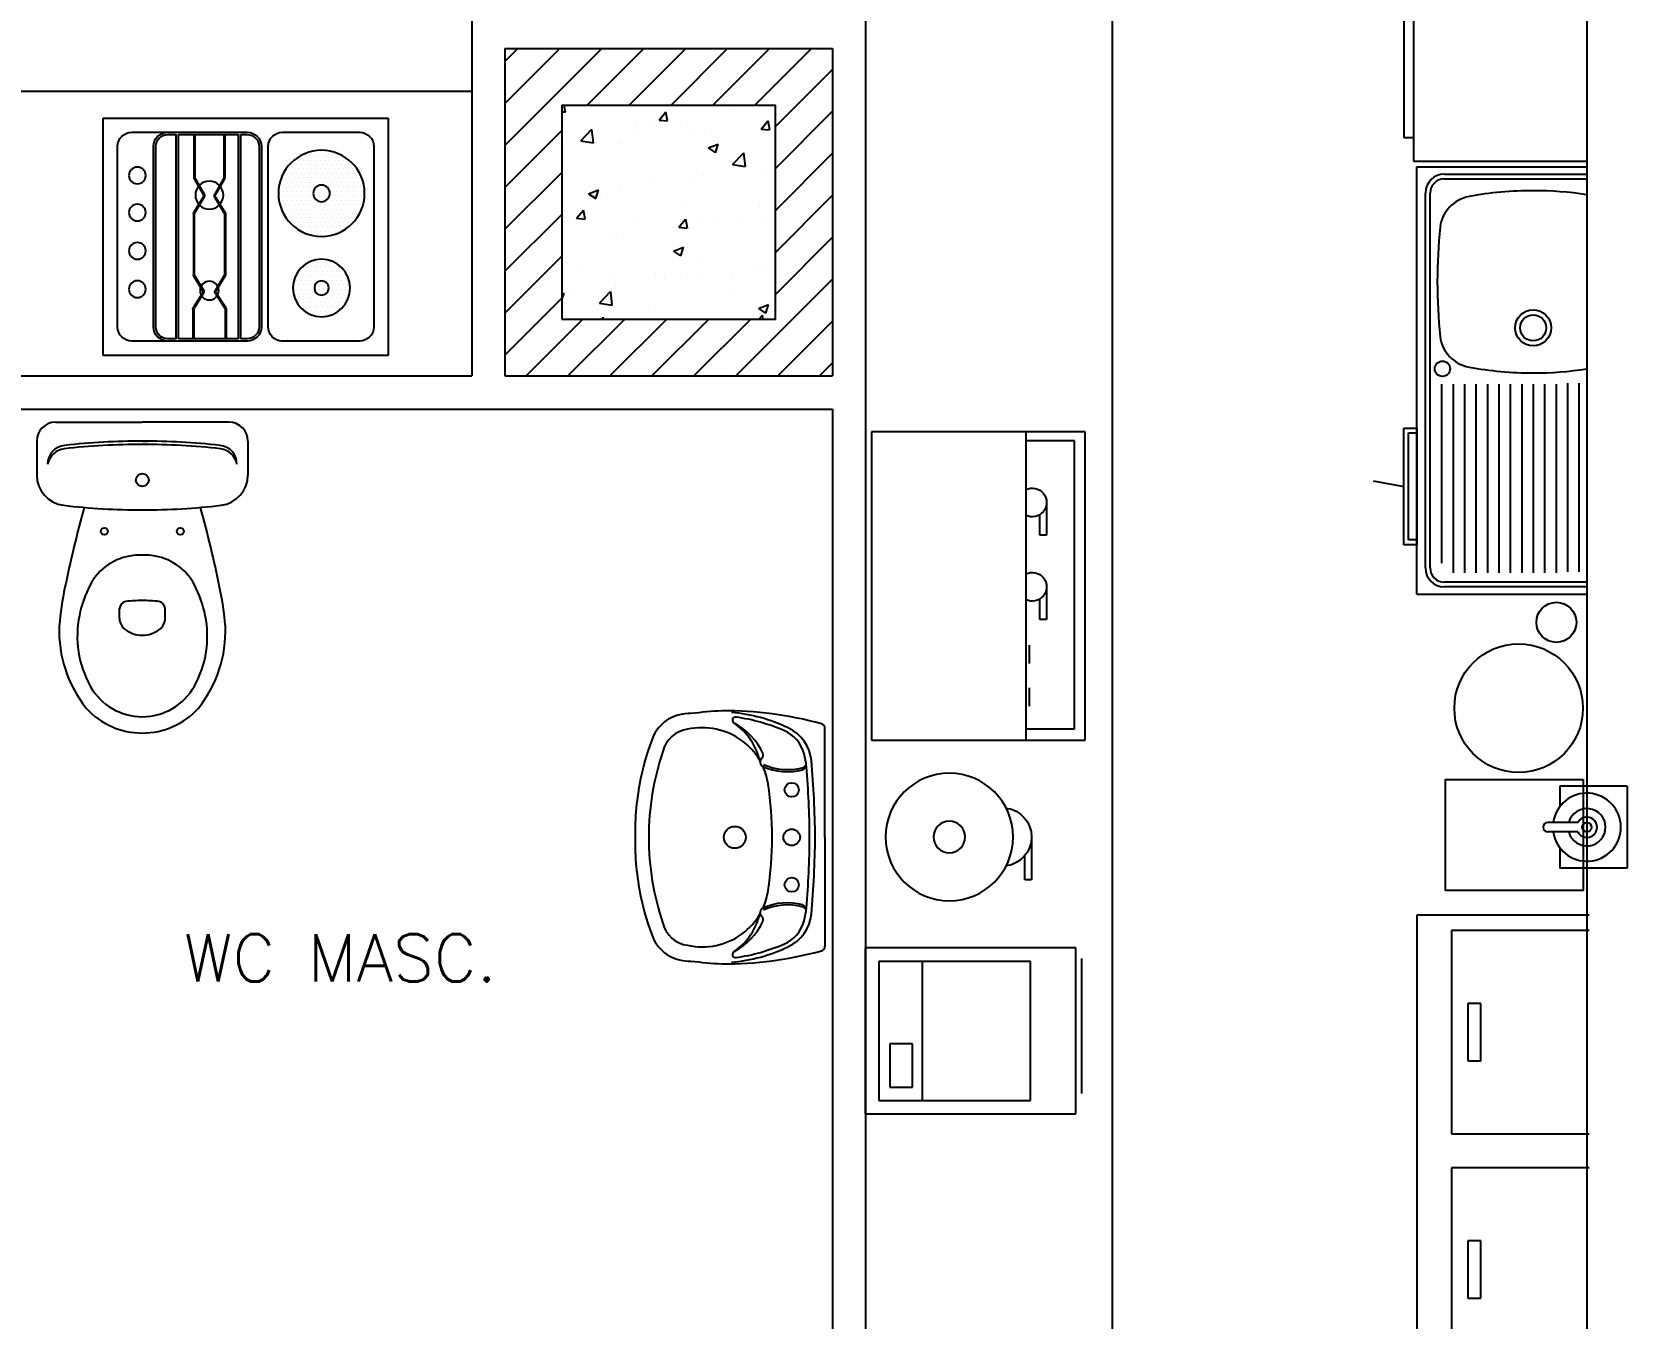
# Model space of a CAD drawing. Extents: x 33.7 to 63.4, y -76.7 to 11.5.
# Drawn here: x 48.032 to 51.393, y -11.427 to -8.717 of the extents above; entities that cross this region are included whole.
import ezdxf

# ---------------------------------------------------------------- set-up
doc = ezdxf.new("R2010")
doc.units = 0
doc.header["$LTSCALE"] = 0.375
doc.layers.get('0').update_dxf_attribs({"linetype": 'CONTINUOUS'})
for name, color, linetype in [('INSONORIZACION', 43, 'CONTINUOUS'), ('MUEBLES', 1, 'CONTINUOUS'), ('MUROS', 3, 'CONTINUOUS'), ('PILARES', 2, 'CONTINUOUS'), ('TEXTOS', 2, 'CONTINUOUS')]:
    doc.layers.add(name, color=color, linetype=linetype)
doc.styles.get("Standard").update_dxf_attribs({"font": 'simplex', "height": 0.1})

# ---------------------------------------------------------------- blocks, each defined once
blk = doc.blocks.new('*X15')
at = {"color": 0}
for p, q in [((162.2885, 138.6888), (162.4928, 138.8931)), ((162.2885, 138.7772), (162.4044, 138.8931)), ((162.2885, 138.8656), (162.316, 138.8931)), ((162.4612, 138.7731), (162.5812, 138.8931)), ((162.5496, 138.7731), (162.6696, 138.8931)), ((162.638, 138.7731), (162.758, 138.8931)), ((162.7264, 138.7731), (162.8464, 138.8931)), ((162.8148, 138.7731), (162.9348, 138.8931)), ((162.8585, 138.7285), (162.9785, 138.8485)), ((162.8585, 138.6401), (162.9785, 138.7601)), ((162.2885, 138.6004), (162.4085, 138.7204)), ((162.8585, 138.5517), (162.9785, 138.6717)), ((162.2885, 138.5121), (162.4085, 138.6321)), ((162.8585, 138.4633), (162.9785, 138.5833)), ((162.2885, 138.4237), (162.4085, 138.5437)), ((162.8585, 138.3749), (162.9785, 138.4949)), ((162.2885, 138.3353), (162.4085, 138.4553)), ((162.7751, 138.2031), (162.9785, 138.4066)), ((162.2885, 138.2469), (162.4085, 138.3669)), ((162.3331, 138.2031), (162.4531, 138.3231)), ((162.4215, 138.2031), (162.5415, 138.3231)), ((162.5099, 138.2031), (162.6299, 138.3231)), ((162.5983, 138.2031), (162.7183, 138.3231)), ((162.6867, 138.2031), (162.8067, 138.3231)), ((162.8635, 138.2031), (162.9785, 138.3182)), ((162.9519, 138.2031), (162.9785, 138.2298))]:
    blk.add_line(p, q, dxfattribs=at)
blk = doc.blocks.new('*X23')
at = {"color": 0}
for p, q in [((105.5672, 122.8594), (105.5672, 122.8594)), ((105.5766, 122.8594), (105.5766, 122.8594)), ((105.5859, 122.8594), (105.5859, 122.8594)), ((105.5953, 122.8594), (105.5953, 122.8594)), ((105.525, 122.8312), (105.525, 122.8312)), ((105.5297, 122.8406), (105.5297, 122.8406)), ((105.5344, 122.8312), (105.5344, 122.8312)), ((105.5391, 122.8406), (105.5391, 122.8406)), ((105.5438, 122.85), (105.5438, 122.85)), ((105.5438, 122.8312), (105.5438, 122.8312)), ((105.5484, 122.8406), (105.5484, 122.8406)), ((105.5531, 122.85), (105.5531, 122.85)), ((105.5531, 122.8312), (105.5531, 122.8312)), ((105.5578, 122.8406), (105.5578, 122.8406)), ((105.5625, 122.85), (105.5625, 122.85)), ((105.5625, 122.8312), (105.5625, 122.8312)), ((105.5672, 122.8406), (105.5672, 122.8406)), ((105.5719, 122.85), (105.5719, 122.85)), ((105.5719, 122.8312), (105.5719, 122.8312)), ((105.5766, 122.8406), (105.5766, 122.8406)), ((105.5812, 122.85), (105.5812, 122.85)), ((105.5812, 122.8312), (105.5812, 122.8312)), ((105.5859, 122.8406), (105.5859, 122.8406)), ((105.5906, 122.85), (105.5906, 122.85)), ((105.5906, 122.8312), (105.5906, 122.8312)), ((105.5953, 122.8406), (105.5953, 122.8406)), ((105.6, 122.85), (105.6, 122.85)), ((105.6, 122.8312), (105.6, 122.8312)), ((105.6047, 122.8406), (105.6047, 122.8406)), ((105.6094, 122.85), (105.6094, 122.85)), ((105.6094, 122.8312), (105.6094, 122.8312)), ((105.6141, 122.8406), (105.6141, 122.8406)), ((105.6188, 122.85), (105.6188, 122.85)), ((105.6188, 122.8312), (105.6188, 122.8312)), ((105.6234, 122.8406), (105.6234, 122.8406)), ((105.6281, 122.85), (105.6281, 122.85)), ((105.6281, 122.8312), (105.6281, 122.8312)), ((105.6328, 122.8406), (105.6328, 122.8406)), ((105.6375, 122.8312), (105.6375, 122.8312)), ((105.6469, 122.8312), (105.6469, 122.8312)), ((105.4969, 122.7938), (105.4969, 122.7938)), ((105.5016, 122.8031), (105.5016, 122.8031)), ((105.5062, 122.8125), (105.5062, 122.8125)), ((105.5062, 122.7938), (105.5062, 122.7938)), ((105.5109, 122.8219), (105.5109, 122.8219)), ((105.5109, 122.8031), (105.5109, 122.8031)), ((105.5156, 122.8125), (105.5156, 122.8125)), ((105.5156, 122.7938), (105.5156, 122.7938)), ((105.5203, 122.8219), (105.5203, 122.8219)), ((105.5203, 122.8031), (105.5203, 122.8031)), ((105.525, 122.8125), (105.525, 122.8125)), ((105.525, 122.7938), (105.525, 122.7938)), ((105.5297, 122.8219), (105.5297, 122.8219)), ((105.5297, 122.8031), (105.5297, 122.8031)), ((105.5344, 122.8125), (105.5344, 122.8125)), ((105.5344, 122.7938), (105.5344, 122.7938)), ((105.5391, 122.8219), (105.5391, 122.8219)), ((105.5391, 122.8031), (105.5391, 122.8031)), ((105.5438, 122.8125), (105.5438, 122.8125)), ((105.5438, 122.7938), (105.5438, 122.7938)), ((105.5484, 122.8219), (105.5484, 122.8219)), ((105.5484, 122.8031), (105.5484, 122.8031)), ((105.5531, 122.8125), (105.5531, 122.8125)), ((105.5531, 122.7938), (105.5531, 122.7938)), ((105.5578, 122.8219), (105.5578, 122.8219)), ((105.5578, 122.8031), (105.5578, 122.8031)), ((105.5625, 122.8125), (105.5625, 122.8125)), ((105.5625, 122.7938), (105.5625, 122.7938)), ((105.5672, 122.8219), (105.5672, 122.8219)), ((105.5672, 122.8031), (105.5672, 122.8031)), ((105.5719, 122.8125), (105.5719, 122.8125)), ((105.5719, 122.7938), (105.5719, 122.7938)), ((105.5766, 122.8219), (105.5766, 122.8219)), ((105.5766, 122.8031), (105.5766, 122.8031)), ((105.5812, 122.8125), (105.5812, 122.8125)), ((105.5812, 122.7938), (105.5812, 122.7938)), ((105.5859, 122.8219), (105.5859, 122.8219)), ((105.5859, 122.8031), (105.5859, 122.8031)), ((105.5906, 122.8125), (105.5906, 122.8125)), ((105.5906, 122.7938), (105.5906, 122.7938)), ((105.5953, 122.8219), (105.5953, 122.8219)), ((105.5953, 122.8031), (105.5953, 122.8031)), ((105.6, 122.8125), (105.6, 122.8125)), ((105.6, 122.7938), (105.6, 122.7938)), ((105.6047, 122.8219), (105.6047, 122.8219)), ((105.6047, 122.8031), (105.6047, 122.8031)), ((105.6094, 122.8125), (105.6094, 122.8125)), ((105.6094, 122.7938), (105.6094, 122.7938)), ((105.6141, 122.8219), (105.6141, 122.8219)), ((105.6141, 122.8031), (105.6141, 122.8031)), ((105.6188, 122.8125), (105.6188, 122.8125)), ((105.6188, 122.7938), (105.6188, 122.7938)), ((105.6234, 122.8219), (105.6234, 122.8219)), ((105.6234, 122.8031), (105.6234, 122.8031)), ((105.6281, 122.8125), (105.6281, 122.8125)), ((105.6281, 122.7938), (105.6281, 122.7938)), ((105.6328, 122.8219), (105.6328, 122.8219)), ((105.6328, 122.8031), (105.6328, 122.8031)), ((105.6375, 122.8125), (105.6375, 122.8125)), ((105.6375, 122.7938), (105.6375, 122.7938)), ((105.6422, 122.8219), (105.6422, 122.8219)), ((105.6422, 122.8031), (105.6422, 122.8031)), ((105.6469, 122.8125), (105.6469, 122.8125)), ((105.6469, 122.7938), (105.6469, 122.7938)), ((105.6516, 122.8219), (105.6516, 122.8219)), ((105.6516, 122.8031), (105.6516, 122.8031)), ((105.6562, 122.8125), (105.6562, 122.8125)), ((105.6562, 122.7938), (105.6562, 122.7938)), ((105.6609, 122.8031), (105.6609, 122.8031)), ((105.6656, 122.7938), (105.6656, 122.7938)), ((105.4969, 122.775), (105.4969, 122.775)), ((105.5016, 122.7844), (105.5016, 122.7844)), ((105.5016, 122.7656), (105.5016, 122.7656)), ((105.5062, 122.775), (105.5062, 122.775)), ((105.5109, 122.7844), (105.5109, 122.7844)), ((105.5109, 122.7656), (105.5109, 122.7656)), ((105.5156, 122.775), (105.5156, 122.775)), ((105.5203, 122.7844), (105.5203, 122.7844)), ((105.5203, 122.7656), (105.5203, 122.7656)), ((105.525, 122.775), (105.525, 122.775)), ((105.5297, 122.7844), (105.5297, 122.7844)), ((105.5297, 122.7656), (105.5297, 122.7656)), ((105.5344, 122.775), (105.5344, 122.775)), ((105.5391, 122.7844), (105.5391, 122.7844)), ((105.5391, 122.7656), (105.5391, 122.7656)), ((105.5438, 122.775), (105.5438, 122.775)), ((105.5484, 122.7844), (105.5484, 122.7844)), ((105.5484, 122.7656), (105.5484, 122.7656)), ((105.5531, 122.775), (105.5531, 122.775)), ((105.5578, 122.7844), (105.5578, 122.7844)), ((105.5578, 122.7656), (105.5578, 122.7656)), ((105.5625, 122.775), (105.5625, 122.775)), ((105.5672, 122.7844), (105.5672, 122.7844)), ((105.5672, 122.7656), (105.5672, 122.7656)), ((105.6047, 122.7844), (105.6047, 122.7844)), ((105.6047, 122.7656), (105.6047, 122.7656)), ((105.6094, 122.775), (105.6094, 122.775)), ((105.6141, 122.7844), (105.6141, 122.7844)), ((105.6141, 122.7656), (105.6141, 122.7656)), ((105.6188, 122.775), (105.6188, 122.775)), ((105.6234, 122.7844), (105.6234, 122.7844)), ((105.6234, 122.7656), (105.6234, 122.7656)), ((105.6281, 122.775), (105.6281, 122.775)), ((105.6328, 122.7844), (105.6328, 122.7844)), ((105.6328, 122.7656), (105.6328, 122.7656)), ((105.6375, 122.775), (105.6375, 122.775)), ((105.6422, 122.7844), (105.6422, 122.7844)), ((105.6422, 122.7656), (105.6422, 122.7656)), ((105.6469, 122.775), (105.6469, 122.775)), ((105.6516, 122.7844), (105.6516, 122.7844)), ((105.6516, 122.7656), (105.6516, 122.7656)), ((105.6562, 122.775), (105.6562, 122.775)), ((105.6609, 122.7844), (105.6609, 122.7844)), ((105.6609, 122.7656), (105.6609, 122.7656)), ((105.6656, 122.775), (105.6656, 122.775)), ((105.6703, 122.7844), (105.6703, 122.7844)), ((105.6703, 122.7656), (105.6703, 122.7656)), ((105.675, 122.775), (105.675, 122.775)), ((105.4969, 122.7562), (105.4969, 122.7562)), ((105.5016, 122.7469), (105.5016, 122.7469)), ((105.5062, 122.7562), (105.5062, 122.7562)), ((105.5062, 122.7375), (105.5062, 122.7375)), ((105.5109, 122.7469), (105.5109, 122.7469)), ((105.5109, 122.7281), (105.5109, 122.7281)), ((105.5156, 122.7562), (105.5156, 122.7562)), ((105.5156, 122.7375), (105.5156, 122.7375)), ((105.5203, 122.7469), (105.5203, 122.7469)), ((105.5203, 122.7281), (105.5203, 122.7281)), ((105.525, 122.7562), (105.525, 122.7562)), ((105.525, 122.7375), (105.525, 122.7375)), ((105.5297, 122.7469), (105.5297, 122.7469)), ((105.5297, 122.7281), (105.5297, 122.7281)), ((105.5344, 122.7562), (105.5344, 122.7562)), ((105.5344, 122.7375), (105.5344, 122.7375)), ((105.5391, 122.7469), (105.5391, 122.7469)), ((105.5391, 122.7281), (105.5391, 122.7281)), ((105.5438, 122.7562), (105.5438, 122.7562)), ((105.5438, 122.7375), (105.5438, 122.7375)), ((105.5484, 122.7469), (105.5484, 122.7469)), ((105.5484, 122.7281), (105.5484, 122.7281)), ((105.5531, 122.7562), (105.5531, 122.7562)), ((105.5531, 122.7375), (105.5531, 122.7375)), ((105.5578, 122.7469), (105.5578, 122.7469)), ((105.5578, 122.7281), (105.5578, 122.7281)), ((105.5625, 122.7562), (105.5625, 122.7562)), ((105.5625, 122.7375), (105.5625, 122.7375)), ((105.5672, 122.7469), (105.5672, 122.7469)), ((105.5672, 122.7281), (105.5672, 122.7281)), ((105.5719, 122.7562), (105.5719, 122.7562)), ((105.5719, 122.7375), (105.5719, 122.7375)), ((105.5766, 122.7469), (105.5766, 122.7469)), ((105.5766, 122.7281), (105.5766, 122.7281)), ((105.5812, 122.7375), (105.5812, 122.7375)), ((105.5859, 122.7469), (105.5859, 122.7469)), ((105.5859, 122.7281), (105.5859, 122.7281)), ((105.5906, 122.7375), (105.5906, 122.7375)), ((105.5953, 122.7469), (105.5953, 122.7469)), ((105.5953, 122.7281), (105.5953, 122.7281)), ((105.6, 122.7562), (105.6, 122.7562)), ((105.6, 122.7375), (105.6, 122.7375)), ((105.6047, 122.7469), (105.6047, 122.7469)), ((105.6047, 122.7281), (105.6047, 122.7281)), ((105.6094, 122.7562), (105.6094, 122.7562)), ((105.6094, 122.7375), (105.6094, 122.7375)), ((105.6141, 122.7469), (105.6141, 122.7469)), ((105.6141, 122.7281), (105.6141, 122.7281)), ((105.6188, 122.7562), (105.6188, 122.7562)), ((105.6188, 122.7375), (105.6188, 122.7375)), ((105.6234, 122.7469), (105.6234, 122.7469)), ((105.6234, 122.7281), (105.6234, 122.7281)), ((105.6281, 122.7562), (105.6281, 122.7562)), ((105.6281, 122.7375), (105.6281, 122.7375)), ((105.6328, 122.7469), (105.6328, 122.7469)), ((105.6328, 122.7281), (105.6328, 122.7281)), ((105.6375, 122.7562), (105.6375, 122.7562)), ((105.6375, 122.7375), (105.6375, 122.7375)), ((105.6422, 122.7469), (105.6422, 122.7469)), ((105.6422, 122.7281), (105.6422, 122.7281)), ((105.6469, 122.7562), (105.6469, 122.7562)), ((105.6469, 122.7375), (105.6469, 122.7375)), ((105.6516, 122.7469), (105.6516, 122.7469)), ((105.6516, 122.7281), (105.6516, 122.7281)), ((105.6562, 122.7562), (105.6562, 122.7562)), ((105.6562, 122.7375), (105.6562, 122.7375)), ((105.6609, 122.7469), (105.6609, 122.7469)), ((105.6609, 122.7281), (105.6609, 122.7281)), ((105.6656, 122.7562), (105.6656, 122.7562)), ((105.6656, 122.7375), (105.6656, 122.7375)), ((105.6703, 122.7469), (105.6703, 122.7469)), ((105.5156, 122.7188), (105.5156, 122.7188)), ((105.5203, 122.7094), (105.5203, 122.7094)), ((105.525, 122.7188), (105.525, 122.7188)), ((105.5297, 122.7094), (105.5297, 122.7094)), ((105.5344, 122.7188), (105.5344, 122.7188)), ((105.5344, 122.7), (105.5344, 122.7)), ((105.5391, 122.7094), (105.5391, 122.7094)), ((105.5438, 122.7188), (105.5438, 122.7188)), ((105.5438, 122.7), (105.5438, 122.7)), ((105.5484, 122.7094), (105.5484, 122.7094)), ((105.5531, 122.7188), (105.5531, 122.7188)), ((105.5531, 122.7), (105.5531, 122.7)), ((105.5578, 122.7094), (105.5578, 122.7094)), ((105.5625, 122.7188), (105.5625, 122.7188)), ((105.5625, 122.7), (105.5625, 122.7)), ((105.5672, 122.7094), (105.5672, 122.7094)), ((105.5719, 122.7188), (105.5719, 122.7188)), ((105.5719, 122.7), (105.5719, 122.7)), ((105.5766, 122.7094), (105.5766, 122.7094)), ((105.5812, 122.7188), (105.5812, 122.7188)), ((105.5812, 122.7), (105.5812, 122.7)), ((105.5859, 122.7094), (105.5859, 122.7094)), ((105.5906, 122.7188), (105.5906, 122.7188)), ((105.5906, 122.7), (105.5906, 122.7)), ((105.5953, 122.7094), (105.5953, 122.7094)), ((105.6, 122.7188), (105.6, 122.7188)), ((105.6, 122.7), (105.6, 122.7)), ((105.6047, 122.7094), (105.6047, 122.7094)), ((105.6094, 122.7188), (105.6094, 122.7188)), ((105.6094, 122.7), (105.6094, 122.7)), ((105.6141, 122.7094), (105.6141, 122.7094)), ((105.6188, 122.7188), (105.6188, 122.7188)), ((105.6188, 122.7), (105.6188, 122.7)), ((105.6234, 122.7094), (105.6234, 122.7094)), ((105.6281, 122.7188), (105.6281, 122.7188)), ((105.6281, 122.7), (105.6281, 122.7)), ((105.6328, 122.7094), (105.6328, 122.7094)), ((105.6375, 122.7188), (105.6375, 122.7188)), ((105.6375, 122.7), (105.6375, 122.7)), ((105.6422, 122.7094), (105.6422, 122.7094)), ((105.6469, 122.7188), (105.6469, 122.7188)), ((105.6516, 122.7094), (105.6516, 122.7094)), ((105.6562, 122.7188), (105.6562, 122.7188)), ((105.5484, 122.6906), (105.5484, 122.6906)), ((105.5578, 122.6906), (105.5578, 122.6906)), ((105.5672, 122.6906), (105.5672, 122.6906)), ((105.5719, 122.6813), (105.5719, 122.6813)), ((105.5766, 122.6906), (105.5766, 122.6906)), ((105.5812, 122.6813), (105.5812, 122.6813)), ((105.5859, 122.6906), (105.5859, 122.6906)), ((105.5906, 122.6813), (105.5906, 122.6813)), ((105.5953, 122.6906), (105.5953, 122.6906)), ((105.6, 122.6813), (105.6, 122.6813)), ((105.6047, 122.6906), (105.6047, 122.6906)), ((105.6141, 122.6906), (105.6141, 122.6906)), ((105.6234, 122.6906), (105.6234, 122.6906))]:
    blk.add_line(p, q, dxfattribs=at)
blk = doc.blocks.new('*X22')
at = {"color": 0}
for p, q in [((105.5625, 122.625), (105.5625, 122.625)), ((105.5719, 122.625), (105.5719, 122.625)), ((105.5812, 122.625), (105.5812, 122.625)), ((105.5906, 122.625), (105.5906, 122.625)), ((105.6, 122.625), (105.6, 122.625)), ((105.6094, 122.625), (105.6094, 122.625)), ((105.5391, 122.5969), (105.5391, 122.5969)), ((105.5438, 122.6063), (105.5438, 122.6063)), ((105.5484, 122.6156), (105.5484, 122.6156)), ((105.5484, 122.5969), (105.5484, 122.5969)), ((105.5531, 122.6063), (105.5531, 122.6063)), ((105.5578, 122.6156), (105.5578, 122.6156)), ((105.5578, 122.5969), (105.5578, 122.5969)), ((105.5625, 122.6063), (105.5625, 122.6063)), ((105.5672, 122.6156), (105.5672, 122.6156)), ((105.5672, 122.5969), (105.5672, 122.5969)), ((105.5719, 122.6063), (105.5719, 122.6063)), ((105.5766, 122.6156), (105.5766, 122.6156)), ((105.5766, 122.5969), (105.5766, 122.5969)), ((105.5812, 122.6063), (105.5812, 122.6063)), ((105.5859, 122.6156), (105.5859, 122.6156)), ((105.5859, 122.5969), (105.5859, 122.5969)), ((105.5906, 122.6063), (105.5906, 122.6063)), ((105.5953, 122.6156), (105.5953, 122.6156)), ((105.5953, 122.5969), (105.5953, 122.5969)), ((105.6, 122.6063), (105.6, 122.6063)), ((105.6047, 122.6156), (105.6047, 122.6156)), ((105.6047, 122.5969), (105.6047, 122.5969)), ((105.6094, 122.6063), (105.6094, 122.6063)), ((105.6141, 122.6156), (105.6141, 122.6156)), ((105.6141, 122.5969), (105.6141, 122.5969)), ((105.6188, 122.6063), (105.6188, 122.6063)), ((105.6234, 122.6156), (105.6234, 122.6156)), ((105.6234, 122.5969), (105.6234, 122.5969)), ((105.6281, 122.6063), (105.6281, 122.6063)), ((105.6328, 122.5969), (105.6328, 122.5969)), ((105.525, 122.5687), (105.525, 122.5687)), ((105.5297, 122.5781), (105.5297, 122.5781)), ((105.5297, 122.5594), (105.5297, 122.5594)), ((105.5344, 122.5875), (105.5344, 122.5875)), ((105.5344, 122.5687), (105.5344, 122.5687)), ((105.5391, 122.5781), (105.5391, 122.5781)), ((105.5391, 122.5594), (105.5391, 122.5594)), ((105.5438, 122.5875), (105.5438, 122.5875)), ((105.5438, 122.5687), (105.5438, 122.5687)), ((105.5484, 122.5781), (105.5484, 122.5781)), ((105.5484, 122.5594), (105.5484, 122.5594)), ((105.5531, 122.5875), (105.5531, 122.5875)), ((105.5531, 122.5687), (105.5531, 122.5687)), ((105.5578, 122.5781), (105.5578, 122.5781)), ((105.5578, 122.5594), (105.5578, 122.5594)), ((105.5625, 122.5875), (105.5625, 122.5875)), ((105.5625, 122.5687), (105.5625, 122.5687)), ((105.5672, 122.5781), (105.5672, 122.5781)), ((105.5672, 122.5594), (105.5672, 122.5594)), ((105.5719, 122.5875), (105.5719, 122.5875)), ((105.5812, 122.5875), (105.5812, 122.5875)), ((105.5906, 122.5875), (105.5906, 122.5875)), ((105.5953, 122.5594), (105.5953, 122.5594)), ((105.6, 122.5875), (105.6, 122.5875)), ((105.6, 122.5687), (105.6, 122.5687)), ((105.6047, 122.5781), (105.6047, 122.5781)), ((105.6047, 122.5594), (105.6047, 122.5594)), ((105.6094, 122.5875), (105.6094, 122.5875)), ((105.6094, 122.5687), (105.6094, 122.5687)), ((105.6141, 122.5781), (105.6141, 122.5781)), ((105.6141, 122.5594), (105.6141, 122.5594)), ((105.6188, 122.5875), (105.6188, 122.5875)), ((105.6188, 122.5687), (105.6188, 122.5687)), ((105.6234, 122.5781), (105.6234, 122.5781)), ((105.6234, 122.5594), (105.6234, 122.5594)), ((105.6281, 122.5875), (105.6281, 122.5875)), ((105.6281, 122.5687), (105.6281, 122.5687)), ((105.6328, 122.5781), (105.6328, 122.5781)), ((105.6328, 122.5594), (105.6328, 122.5594)), ((105.6375, 122.5875), (105.6375, 122.5875)), ((105.6375, 122.5687), (105.6375, 122.5687)), ((105.6422, 122.5781), (105.6422, 122.5781)), ((105.6422, 122.5594), (105.6422, 122.5594)), ((105.5344, 122.55), (105.5344, 122.55)), ((105.5391, 122.5406), (105.5391, 122.5406)), ((105.5438, 122.55), (105.5438, 122.55)), ((105.5438, 122.5312), (105.5438, 122.5312)), ((105.5484, 122.5406), (105.5484, 122.5406)), ((105.5531, 122.55), (105.5531, 122.55)), ((105.5531, 122.5312), (105.5531, 122.5312)), ((105.5578, 122.5406), (105.5578, 122.5406)), ((105.5625, 122.55), (105.5625, 122.55)), ((105.5625, 122.5312), (105.5625, 122.5312)), ((105.5672, 122.5406), (105.5672, 122.5406)), ((105.5719, 122.55), (105.5719, 122.55)), ((105.5719, 122.5312), (105.5719, 122.5312)), ((105.5766, 122.5406), (105.5766, 122.5406)), ((105.5812, 122.55), (105.5812, 122.55)), ((105.5812, 122.5312), (105.5812, 122.5312)), ((105.5859, 122.5406), (105.5859, 122.5406)), ((105.5906, 122.55), (105.5906, 122.55)), ((105.5906, 122.5312), (105.5906, 122.5312)), ((105.5953, 122.5406), (105.5953, 122.5406)), ((105.6, 122.55), (105.6, 122.55)), ((105.6, 122.5312), (105.6, 122.5312)), ((105.6047, 122.5406), (105.6047, 122.5406)), ((105.6094, 122.55), (105.6094, 122.55)), ((105.6094, 122.5312), (105.6094, 122.5312)), ((105.6141, 122.5406), (105.6141, 122.5406)), ((105.6188, 122.55), (105.6188, 122.55)), ((105.6188, 122.5312), (105.6188, 122.5312)), ((105.6234, 122.5406), (105.6234, 122.5406)), ((105.6281, 122.55), (105.6281, 122.55)), ((105.6281, 122.5312), (105.6281, 122.5312)), ((105.6328, 122.5406), (105.6328, 122.5406)), ((105.6375, 122.55), (105.6375, 122.55)), ((105.5578, 122.5219), (105.5578, 122.5219)), ((105.5672, 122.5219), (105.5672, 122.5219)), ((105.5719, 122.5125), (105.5719, 122.5125)), ((105.5766, 122.5219), (105.5766, 122.5219)), ((105.5812, 122.5125), (105.5812, 122.5125)), ((105.5859, 122.5219), (105.5859, 122.5219)), ((105.5906, 122.5125), (105.5906, 122.5125)), ((105.5953, 122.5219), (105.5953, 122.5219)), ((105.6047, 122.5219), (105.6047, 122.5219)), ((105.6141, 122.5219), (105.6141, 122.5219))]:
    blk.add_line(p, q, dxfattribs=at)
blk = doc.blocks.new('013202')
for p, q in [((-0.3, 0), (-0.3, -0.5)), ((0.3, 0), (-0.3, 0)), ((0.3, -0.5), (0.3, 0)), ((-0.1318, -0.03), (-0.24, -0.03)), ((-0.0775, -0.03), (-0.1318, -0.03)), ((0.24, -0.03), (-0.0032, -0.03)), ((-0.27, -0.06), (-0.27, -0.44)), ((-0.0475, -0.44), (-0.0475, -0.06)), ((-0.0332, -0.06), (-0.0332, -0.44)), ((-0.0282, -0.06), (-0.0282, -0.44)), ((0.0103, -0.035), (-0.0032, -0.035)), ((0.0103, -0.465), (0.0103, -0.035)), ((0.1416, -0.035), (0.0153, -0.035)), ((0.0153, -0.465), (0.0153, -0.035)), ((0.0439, -0.035), (0.0439, -0.1259)), ((0.0459, -0.035), (0.0459, -0.1254)), ((0.107, -0.035), (0.107, -0.1254)), ((0.109, -0.035), (0.109, -0.1259)), ((0.1416, -0.465), (0.1416, -0.035)), ((0.1466, -0.465), (0.1466, -0.035)), ((0.1644, -0.035), (0.1466, -0.035)), ((0.1894, -0.44), (0.1894, -0.06)), ((0.1944, -0.44), (0.1944, -0.06)), ((0.27, -0.44), (0.27, -0.06)), ((0.0444, -0.1279), (0.0634, -0.1614)), ((0.0464, -0.1273), (0.0651, -0.1604)), ((0.1065, -0.1273), (0.0878, -0.1604)), ((0.1085, -0.1279), (0.0895, -0.1614)), ((0.0633, -0.1664), (0.0432, -0.2)), ((0.0651, -0.1675), (0.0452, -0.2005)), ((0.0879, -0.1675), (0.1077, -0.2005)), ((0.0896, -0.1664), (0.1097, -0.2)), ((0.0426, -0.202), (0.0426, -0.3305)), ((0.0446, -0.2026), (0.0446, -0.33)), ((0.1083, -0.2026), (0.1083, -0.33)), ((0.1103, -0.202), (0.1103, -0.3305)), ((0.0432, -0.3326), (0.062, -0.3635)), ((0.0452, -0.3321), (0.0637, -0.3625)), ((0.1077, -0.3321), (0.0892, -0.3625)), ((0.1097, -0.3326), (0.0909, -0.3635)), ((0.0619, -0.3688), (0.042, -0.3998)), ((0.091, -0.3688), (0.1109, -0.3998)), ((0.0414, -0.4019), (0.0414, -0.465)), ((0.0434, -0.4025), (0.0434, -0.465)), ((0.0636, -0.3699), (0.044, -0.4004)), ((0.0893, -0.3699), (0.1089, -0.4004)), ((0.1095, -0.4025), (0.1095, -0.465)), ((0.1115, -0.4019), (0.1115, -0.465)), ((-0.24, -0.47), (-0.0756, -0.47)), ((-0.0046, -0.47), (0.24, -0.47)), ((-0.0032, -0.465), (0.0103, -0.465)), ((0.0153, -0.465), (0.1416, -0.465)), ((0.1466, -0.465), (0.1644, -0.465)), ((-0.3, -0.5), (0.3, -0.5))]:
    blk.add_line(p, q)
for centre, radius in [((-0.1598, -0.1588), 0.0908), ((0.0765, -0.1625), 0.0295), ((0.2283, -0.121), 0.0176), ((-0.1598, -0.1588), 0.0176), ((0.2283, -0.1992), 0.0176), ((0.2283, -0.2799), 0.0176), ((-0.1598, -0.3581), 0.0605), ((-0.1598, -0.3581), 0.0151), ((0.0765, -0.3636), 0.0197), ((0.2283, -0.3606), 0.0176)]:
    blk.add_circle(centre, radius)
for centre, radius, start, end in [((-0.24, -0.06), 0.03, 90, 180), ((-0.0775, -0.06), 0.03, 0, 90), ((-0.0032, -0.06), 0.03, 90, 180), ((0.1644, -0.06), 0.03, 0, 90), ((0.24, -0.06), 0.03, 0, 90), ((-0.0032, -0.06), 0.025, 90, 180), ((0.1644, -0.06), 0.025, 0, 90), ((0.0479, -0.1259), 0.004, 180, 209.5253), ((0.0499, -0.1254), 0.004, 180, 209.5253), ((0.103, -0.1254), 0.004, 330.4747, 0), ((0.105, -0.1259), 0.004, 330.4747, 0), ((0.059, -0.1639), 0.005, 329.0501, 29.5253), ((0.059, -0.1639), 0.007, 329.0501, 29.5253), ((0.0939, -0.1639), 0.007, 150.4747, 210.9499), ((0.0939, -0.1639), 0.005, 150.4747, 210.9499), ((0.0466, -0.202), 0.004, 149.0501, 180), ((0.0486, -0.2026), 0.004, 149.0501, 180), ((0.1043, -0.2026), 0.004, 0, 30.9499), ((0.1063, -0.202), 0.004, 0, 30.9499), ((0.0466, -0.3305), 0.004, 180, 211.2498), ((0.0486, -0.33), 0.004, 180, 211.2498), ((0.1043, -0.33), 0.004, 328.7502, 0), ((0.1063, -0.3305), 0.004, 328.7502, 0), ((0.0577, -0.3661), 0.005, 327.279, 31.2498), ((0.0577, -0.3661), 0.007, 327.279, 31.2498), ((0.0952, -0.3661), 0.007, 148.7502, 212.721), ((0.0952, -0.3661), 0.005, 148.7502, 212.721), ((0.0454, -0.4019), 0.004, 147.279, 178.9015), ((0.0474, -0.4025), 0.004, 147.279, 178.9015), ((0.1055, -0.4025), 0.004, 1.0985, 32.721), ((0.1075, -0.4019), 0.004, 1.0985, 32.721), ((-0.24, -0.44), 0.03, 180, 270), ((-0.0775, -0.44), 0.03, 270, 272.7409), ((-0.0775, -0.44), 0.03, 272.7409, 0), ((-0.0032, -0.44), 0.03, 180, 270), ((-0.0032, -0.44), 0.025, 180, 270), ((0.1644, -0.44), 0.025, 270, 0), ((0.1644, -0.44), 0.03, 270, 0), ((0.24, -0.44), 0.03, 270, 0)]:
    blk.add_arc(centre, radius, start, end)
for name in ['*X23', '*X22']:
    blk.add_blockref(name, (-105.7444, -122.9292))
blk = doc.blocks.new('*X19')
at = {"color": 0}
for p, q in [((162.4085, 138.76), (162.4161, 138.7594)), ((162.4163, 138.7592), (162.4137, 138.7731)), ((162.6134, 138.7421), (162.6279, 138.7594)), ((162.6314, 138.7404), (162.628, 138.7592)), ((162.7673, 138.7605), (162.7673, 138.7605)), ((162.5589, 138.7249), (162.5589, 138.7249)), ((162.5634, 138.7301), (162.5634, 138.7301)), ((162.5923, 138.7305), (162.5923, 138.7305)), ((162.6134, 138.7421), (162.6313, 138.7406)), ((162.6725, 138.7398), (162.6725, 138.7398)), ((162.8286, 138.7233), (162.843, 138.7405)), ((162.8394, 138.7349), (162.8394, 138.7349)), ((162.8466, 138.7216), (162.8431, 138.7404)), ((162.4174, 138.7004), (162.4174, 138.7004)), ((162.4483, 138.6985), (162.4717, 138.7229)), ((162.4483, 138.6985), (162.475, 138.6944)), ((162.4751, 138.6942), (162.4718, 138.7227)), ((162.4838, 138.715), (162.4838, 138.715)), ((162.5321, 138.6932), (162.5321, 138.6932)), ((162.6836, 138.7124), (162.6836, 138.7124)), ((162.7171, 138.6838), (162.7381, 138.6919)), ((162.7235, 138.7233), (162.7235, 138.7233)), ((162.7322, 138.6736), (162.7382, 138.6917)), ((162.8286, 138.7233), (162.8465, 138.7217)), ((162.7171, 138.6838), (162.732, 138.6737)), ((162.7685, 138.6489), (162.7918, 138.6732)), ((162.7953, 138.6446), (162.7919, 138.6731)), ((162.7069, 138.6255), (162.7069, 138.6255)), ((162.7685, 138.6489), (162.7951, 138.6447)), ((162.783, 138.6464), (162.783, 138.6464)), ((162.8358, 138.635), (162.8358, 138.635)), ((162.8581, 138.6563), (162.8581, 138.6563)), ((162.4651, 138.587), (162.4861, 138.5951)), ((162.4799, 138.6065), (162.4799, 138.6065)), ((162.4801, 138.5768), (162.4862, 138.595)), ((162.5284, 138.5933), (162.5284, 138.5933)), ((162.5319, 138.5955), (162.5319, 138.5955)), ((162.5936, 138.6215), (162.5936, 138.6215)), ((162.6799, 138.6125), (162.6799, 138.6125)), ((162.4651, 138.587), (162.48, 138.577)), ((162.505, 138.5768), (162.505, 138.5768)), ((162.6651, 138.57), (162.6651, 138.57)), ((162.8253, 138.5632), (162.8253, 138.5632)), ((162.4398, 138.5353), (162.4543, 138.5525)), ((162.4398, 138.5353), (162.4578, 138.5337)), ((162.4579, 138.5336), (162.4544, 138.5524)), ((162.5682, 138.5365), (162.5682, 138.5365)), ((162.655, 138.5165), (162.6695, 138.5337)), ((162.6731, 138.5148), (162.6696, 138.5336)), ((162.7041, 138.5281), (162.7041, 138.5281)), ((162.7284, 138.5297), (162.7284, 138.5297)), ((162.7792, 138.538), (162.7792, 138.538)), ((162.8321, 138.5351), (162.8321, 138.5351)), ((162.5146, 138.5032), (162.5146, 138.5032)), ((162.5248, 138.4934), (162.5248, 138.4934)), ((162.655, 138.5165), (162.6729, 138.5149)), ((162.6763, 138.5126), (162.6763, 138.5126)), ((162.6441, 138.4662), (162.6651, 138.4743)), ((162.6441, 138.4662), (162.659, 138.4562)), ((162.6592, 138.4561), (162.6652, 138.4742)), ((162.4453, 138.4243), (162.4453, 138.4243)), ((162.6945, 138.4465), (162.6945, 138.4465)), ((162.8139, 138.4346), (162.8139, 138.4346)), ((162.8285, 138.4353), (162.8285, 138.4353)), ((162.5196, 138.4165), (162.5196, 138.4165)), ((162.5211, 138.3936), (162.5211, 138.3936)), ((162.6054, 138.4175), (162.6054, 138.4175)), ((162.6252, 138.4098), (162.6252, 138.4098)), ((162.6727, 138.4128), (162.6727, 138.4128)), ((162.7003, 138.4197), (162.7003, 138.4197)), ((162.7656, 138.4108), (162.7656, 138.4108)), ((162.4085, 138.3758), (162.4131, 138.3775)), ((162.4085, 138.3636), (162.4132, 138.3774)), ((162.4357, 138.3849), (162.4357, 138.3849)), ((162.4881, 138.3566), (162.5114, 138.381)), ((162.4881, 138.3566), (162.5147, 138.3525)), ((162.5149, 138.3524), (162.5115, 138.3808)), ((162.7664, 138.3806), (162.7664, 138.3806)), ((162.4928, 138.3231), (162.4959, 138.3269)), ((162.4967, 138.3231), (162.496, 138.3267)), ((162.5914, 138.3506), (162.5914, 138.3506)), ((162.8232, 138.3455), (162.8442, 138.3535)), ((162.8232, 138.3455), (162.8381, 138.3354)), ((162.8238, 138.3231), (162.8316, 138.3313)), ((162.8248, 138.3354), (162.8248, 138.3354)), ((162.8327, 138.3231), (162.8317, 138.3312)), ((162.8382, 138.3353), (162.8443, 138.3534))]:
    blk.add_line(p, q, dxfattribs=at)
blk = doc.blocks.new('MOLINO')
for p, q in [((0.0019, -0.2037), (0.1126, -0.2037)), ((0.1126, -0.1867), (0.0496, -0.1867)), ((0.1126, -0.2037), (0.1126, -0.1867))]:
    blk.add_line(p, q)
for radius in [0.1647, 0.0408]:
    blk.add_circle((0.0019, 0.0087), radius)
blk.add_arc((0.0019, -0.1284), 0.0754, 187.4043, 352.5957)
blk = doc.blocks.new('CAFETERA')
for p, q in [((-0.65, -0.45), (-0.65, 0)), ((-0.65, 0), (0, 0)), ((0, 0), (0, -0.45)), ((-0.65, -0.325), (0, -0.325)), ((-0.6306, -0.4276), (-0.6306, -0.325)), ((-0.2005, -0.3323), (-0.1615, -0.3323)), ((-0.1106, -0.3323), (-0.0716, -0.3323)), ((-0.024, -0.325), (-0.024, -0.4276)), ((-0.5011, -0.3687), (-0.4323, -0.3687)), ((-0.4323, -0.3548), (-0.4757, -0.3548)), ((-0.4323, -0.3687), (-0.4323, -0.3548)), ((-0.3234, -0.3687), (-0.2546, -0.3687)), ((-0.2546, -0.3548), (-0.298, -0.3548)), ((-0.2546, -0.3687), (-0.2546, -0.3548)), ((-0.024, -0.4276), (-0.6306, -0.4276)), ((0, -0.45), (-0.65, -0.45))]:
    blk.add_line(p, q)
for centre in [(-0.5011, -0.3385), (-0.3234, -0.3385)]:
    blk.add_arc(centre, 0.0302, 153.2924, 26.7076)
blk = doc.blocks.new('FRIO15M')
at = {"layer": 'MUEBLES'}
for p, q in [((-0.363, 0), (-0.363, 1.5)), ((-0.363, 1.5), (0, 1.5)), ((-0.2901, 1.0325), (-0.2901, 1.4607)), ((-0.2901, 1.4607), (0, 1.4607)), ((-0.2554, 1.1861), (-0.2554, 1.3071)), ((-0.2554, 1.3071), (-0.2282, 1.3071)), ((-0.2282, 1.3071), (-0.2282, 1.1861)), ((-0.2282, 1.1861), (-0.2554, 1.1861)), ((0, 1.0325), (-0.2901, 1.0325)), ((-0.2901, 0.5325), (-0.2901, 0.9607)), ((-0.2901, 0.9607), (0, 0.9607)), ((-0.2554, 0.8071), (-0.2282, 0.8071)), ((-0.2554, 0.6861), (-0.2554, 0.8071)), ((-0.2282, 0.8071), (-0.2282, 0.6861)), ((-0.2282, 0.6861), (-0.2554, 0.6861)), ((0, 0.5325), (-0.2901, 0.5325)), ((-0.2901, 0.0325), (-0.2901, 0.4607)), ((-0.2901, 0.4607), (0, 0.4607)), ((-0.2554, 0.3071), (-0.2282, 0.3071)), ((-0.2554, 0.1861), (-0.2554, 0.3071)), ((-0.2282, 0.3071), (-0.2282, 0.1861)), ((-0.2282, 0.1861), (-0.2554, 0.1861)), ((0, 0), (-0.363, 0)), ((0, 0.0325), (-0.2901, 0.0325))]:
    blk.add_line(p, q, dxfattribs=at)

msp = doc.modelspace()

# ---------------------------------------------------------------- linework, layer by layer
at = {"layer": 'MUEBLES'}
for p, q in [((51.3084, -6.5617), (51.3084, -12.6617)), ((51.3084, -6.5617), (51.3084, -11.2321)), ((50.3079, -7.5414), (50.3079, -9.1514)), ((50.943, -8.4892), (50.943, -8.9892)), ((50.923, -8.5392), (50.923, -8.9392)), ((45.8436, -8.8417), (48.9584, -8.8417)), ((50.923, -8.9392), (50.943, -8.9392)), ((50.943, -8.9892), (51.3084, -8.9892)), ((50.9502, -9.0013), (51.3084, -9.0013)), ((50.9502, -9.9013), (50.9502, -9.0013)), ((51.0082, -9.0163), (51.3084, -9.0163)), ((51.0082, -9.0263), (51.3084, -9.0263)), ((50.9682, -9.8463), (50.9682, -9.0563)), ((50.9782, -9.8463), (50.9782, -9.0563)), ((50.3079, -9.1514), (50.3079, -10.7514)), ((51.0023, -9.4593), (51.0023, -9.836)), ((51.0264, -9.4593), (51.0264, -9.8563)), ((51.0505, -9.4593), (51.0505, -9.8563)), ((51.0746, -9.4593), (51.0746, -9.8563)), ((51.0988, -9.4593), (51.0988, -9.8563)), ((51.1229, -9.4593), (51.1229, -9.8563)), ((51.147, -9.4593), (51.147, -9.8563)), ((51.1711, -9.4593), (51.1711, -9.8563)), ((51.1952, -9.4593), (51.1952, -9.8563)), ((51.2193, -9.4593), (51.2193, -9.8563)), ((51.2434, -9.4593), (51.2434, -9.8563)), ((51.2675, -9.4571), (51.2675, -9.8541)), ((51.2916, -9.4571), (51.2916, -9.8541)), ((48.0819, -9.539), (48.2644, -9.539)), ((48.4469, -9.539), (48.2644, -9.539)), ((48.0419, -9.579), (48.0419, -9.6506)), ((48.2644, -9.579), (48.2533, -9.579)), ((48.2644, -9.579), (48.2755, -9.579)), ((48.4869, -9.579), (48.4869, -9.6506)), ((50.9227, -9.7972), (50.9227, -9.5518)), ((50.9227, -9.5518), (50.9502, -9.5518)), ((50.9327, -9.7872), (50.9327, -9.5618)), ((50.9327, -9.5618), (50.9502, -9.5618)), ((50.9502, -9.5518), (50.9502, -9.7972)), ((50.8582, -9.6628), (50.9227, -9.6745)), ((50.9502, -9.7972), (50.9227, -9.7972)), ((50.9502, -9.7872), (50.9327, -9.7872)), ((51.3084, -9.8763), (51.0082, -9.8763)), ((50.9502, -9.9013), (51.3084, -9.9013)), ((51.3084, -9.8863), (51.0082, -9.8863)), ((48.2164, -9.952), (48.2164, -9.9319)), ((48.3124, -9.952), (48.3124, -9.9319)), ((49.7028, -10.4138), (49.7028, -10.1846)), ((51.2511, -10.3059), (51.2511, -10.3493)), ((51.3931, -10.3059), (51.2511, -10.3059)), ((51.3931, -10.3059), (51.3931, -10.4791)), ((51.2895, -10.3825), (51.226, -10.3825)), ((49.7028, -10.4138), (49.7028, -10.643)), ((51.2895, -10.4025), (51.226, -10.4025)), ((51.2511, -10.4357), (51.2511, -10.4791)), ((51.3931, -10.4791), (51.2511, -10.4791)), ((51.3084, -10.5776), (50.9502, -10.5776)), ((49.7878, -10.647), (49.7878, -10.9966)), ((50.2318, -10.647), (49.7878, -10.647)), ((50.2318, -10.9966), (50.2318, -10.647)), ((49.8161, -10.6754), (49.8161, -10.9683)), ((50.1357, -10.6754), (49.8161, -10.6754)), ((49.9081, -10.9683), (49.9081, -10.6754)), ((50.1357, -10.9683), (50.1357, -10.6754)), ((50.2435, -10.669), (50.2435, -10.9538)), ((50.3079, -10.7514), (50.3079, -12.1203)), ((49.8397, -10.8486), (49.8397, -10.94)), ((49.8876, -10.8486), (49.8397, -10.8486)), ((49.8876, -10.94), (49.8876, -10.8486)), ((49.8397, -10.94), (49.8876, -10.94)), ((49.8161, -10.9683), (50.1357, -10.9683)), ((49.7878, -10.9966), (50.2318, -10.9966))]:
    msp.add_line(p, q, dxfattribs=at)
msp.add_lwpolyline([(51.3003, -10.2922), (51.3003, -10.526), (51.0102, -10.526), (51.0102, -10.2922)], close=True, dxfattribs=at)
for centre, radius in [((51.1952, -9.3403), 0.038), ((51.1952, -9.3403), 0.0275), ((51.0039, -9.4265), 0.0162), ((48.2644, -9.661), 0.0135), ((48.2644, -9.661), 0.0135), ((48.1844, -9.769), 0.0075), ((48.3444, -9.769), 0.0075), ((51.2441, -9.9608), 0.0422), ((51.1646, -10.1418), 0.1355), ((49.6328, -10.3138), 0.015), ((51.3084, -10.3925), 0.00996), ((49.5128, -10.4138), 0.023), ((49.6328, -10.4138), 0.0175), ((49.6328, -10.5138), 0.015)]:
    msp.add_circle(centre, radius, dxfattribs=at)
for centre, radius, start, end in [((51.0082, -9.0563), 0.04, 90, 180), ((51.0082, -9.0563), 0.03, 90, 180), ((51.0735, -9.1374), 0.075, 100.3812, 172.77), ((51.1952, -9.8013), 0.75, 90, 100.3812), ((51.1952, -9.8013), 0.75, 81.3206, 90), ((52.1122, -9.2433), 1.119, 174.0822, 180.001), ((52.1122, -9.2433), 1.119, 179.999, 185.9178), ((51.0735, -9.3493), 0.075, 187.23, 259.6188), ((51.1952, -8.6853), 0.75, 259.6188, 270), ((51.1952, -8.6853), 0.75, 270, 278.6794), ((48.0819, -9.579), 0.04, 90, 180), ((48.4469, -9.579), 0.04, 0, 90), ((48.2644, -11.079), 1.5, 90, 96.2719), ((48.2644, -11.079), 1.5, 83.7281, 90), ((48.1049, -9.6277), 0.04, 96.2719, 180), ((48.1043, -9.6348), 0.04, 96.2141, 169.7572), ((48.2644, -11.079), 1.493, 90, 96.3306), ((48.2644, -11.079), 1.493, 83.6694, 90), ((48.4239, -9.6277), 0.04, 0, 83.7281), ((48.4245, -9.6348), 0.04, 10.2428, 83.7859), ((48.1059, -9.6506), 0.064, 180, 263.2069), ((48.4229, -9.6506), 0.064, 276.7931, 0), ((48.2644, -8.32), 1.404, 263.2069, 270), ((48.2644, -8.32), 1.404, 270, 276.7931), ((50.5506, -10.3886), 2.5, 164.456, 168.4256), ((45.9782, -10.3886), 2.5, 11.5744, 15.544), ((48.2574, -9.935), 0.1156, 96.2419, 152.5973), ((48.2644, -9.999), 0.18, 90, 96.2419), ((48.2644, -9.999), 0.18, 83.7581, 90), ((48.2714, -9.935), 0.1156, 27.4027, 83.7581), ((51.0082, -9.8463), 0.04, 180, 270), ((51.0082, -9.8463), 0.03, 180, 270), ((48.3767, -9.9968), 0.25, 152.5973, 168.3805), ((48.1521, -9.9968), 0.25, 11.6195, 27.4027), ((48.6876, -10.0147), 0.6, 167.7093, 175.6206), ((48.2644, -10.215), 0.3, 90, 96.6492), ((48.2644, -10.215), 0.3, 83.3508, 90), ((47.8411, -10.0147), 0.6, 4.3794, 12.2907), ((48.3434, -9.99), 0.216, 168.3805, 209.1161), ((48.2314, -9.9319), 0.015, 96.6492, 180), ((48.2974, -9.9319), 0.015, 0, 83.3508), ((48.1854, -9.99), 0.216, 330.8839, 11.6195), ((48.3492, -9.9793), 0.26, 177.6972, 218.7131), ((48.2464, -9.952), 0.03, 180, 233.1301), ((48.2644, -9.928), 0.06, 233.1301, 270), ((48.2644, -9.928), 0.06, 270, 306.8699), ((48.2824, -9.952), 0.03, 306.8699, 0), ((48.1796, -9.9793), 0.26, 321.2869, 2.3028), ((48.2644, -10.034), 0.1256, 209.1161, 270), ((48.2644, -10.034), 0.1256, 270, 330.8839), ((48.2644, -10.034), 0.16, 222.4362, 270), ((48.2644, -10.034), 0.16, 270, 317.5638), ((49.5346, -11.0493), 0.9034, 93.0612, 97.2669), ((49.492, -10.9087), 0.7616, 74.5103, 90.4252), ((49.4752, -10.4963), 0.3471, 64.3526, 84.9519), ((49.4165, -10.2366), 0.0836, 87.3697, 152.4773), ((49.444, -10.3258), 0.1429, 53.6903, 102.3187), ((49.5147, -10.1671), 0.00673, 81.4561, 242.7614), ((49.4433, -10.2993), 0.1435, 26.0908, 61.5863), ((49.4355, -10.2828), 0.1335, 12.0517, 55.2391), ((49.4567, -10.5638), 0.4076, 66.9791, 81.682), ((49.5897, -10.2605), 0.085, 5.6667, 65.0827), ((49.6933, -10.1841), 0.00954, 356.848, 77.0369), ((49.7652, -10.3755), 0.4586, 157.2254, 169.3601), ((49.4212, -10.2472), 0.0615, 97.2234, 166.6972), ((49.4465, -10.3229), 0.1391, 31.4665, 53.8019), ((49.5889, -10.2554), 0.0721, 13.9303, 67.8193), ((49.8752, -10.4104), 0.5435, 160.9575, 180.3518), ((49.5764, -10.2549), 0.0103, 128.6113, 247.8696), ((49.5624, -10.2397), 0.0104, 316.338, 19.7849), ((49.4817, -10.2847), 0.1833, 6.1242, 14.7631), ((47.678, -10.4312), 2.0043, 0.497, 5.1252), ((49.6237, -10.1541), 0.1216, 245.0786, 285.4509), ((49.394, -10.3369), 0.1926, 10.5316, 22.1023), ((49.6242, -10.1485), 0.1227, 245.6449, 284.577), ((49.6521, -10.2554), 0.0123, 283.9325, 336.5249), ((49.5736, -10.1598), 0.1388, 306.5023, 310.5961), ((47.6593, -10.4308), 2.0114, 0.4834, 4.7216), ((49.8544, -10.4043), 0.5517, 168.1274, 180.9856), ((48.7514, -10.418), 0.8401, 0.2876, 7.9576), ((51.3084, -10.3925), 0.0717, 188.0154, 171.9846), ((51.3084, -10.3925), 0.0394, 194.7056, 165.2944), ((51.226, -10.3925), 0.01, 90, 270), ((51.3084, -10.3925), 0.0214, 207.8862, 152.1138), ((49.8544, -10.4233), 0.5517, 179.0144, 191.8726), ((49.8752, -10.4171), 0.5435, 179.6482, 199.0425), ((48.7514, -10.4096), 0.8401, 352.0424, 359.7124), ((47.6593, -10.3968), 2.0114, 355.2784, 359.5166), ((47.678, -10.3964), 2.0043, 354.8748, 359.503), ((49.7652, -10.4521), 0.4586, 190.6399, 202.7746), ((49.394, -10.4907), 0.1926, 337.8977, 349.4684), ((49.6237, -10.6734), 0.1216, 74.5491, 114.9214), ((49.4355, -10.5448), 0.1335, 304.7609, 347.9483), ((49.4465, -10.5046), 0.1391, 306.1981, 328.5335), ((49.5764, -10.5727), 0.0103, 112.1304, 231.3887), ((49.5624, -10.5879), 0.0104, 340.2151, 43.662), ((49.6242, -10.6791), 0.1227, 75.423, 114.3551), ((49.5897, -10.5671), 0.085, 294.9173, 354.3333), ((49.6521, -10.5722), 0.0123, 23.4751, 76.0675), ((49.5736, -10.6678), 0.1388, 49.4039, 53.4977), ((49.4817, -10.5428), 0.1833, 345.2369, 353.8758), ((49.4212, -10.5803), 0.0615, 193.3028, 262.7766), ((49.444, -10.5017), 0.1429, 257.6813, 306.3097), ((49.4433, -10.5283), 0.1435, 298.4137, 333.9092), ((49.5889, -10.5722), 0.0721, 292.1807, 346.0697), ((49.4165, -10.591), 0.0836, 207.5227, 272.6303), ((49.492, -9.9188), 0.7616, 269.5748, 285.4897), ((49.4752, -10.3313), 0.3471, 275.0481, 295.6474), ((49.5147, -10.6604), 0.00673, 117.2386, 278.5439), ((49.4567, -10.2638), 0.4076, 278.318, 293.0209), ((49.6933, -10.6435), 0.00954, 282.9631, 3.152), ((49.5346, -9.7783), 0.9034, 262.7331, 266.9388)]:
    msp.add_arc(centre, radius, start, end, dxfattribs=at)
at = {"layer": 'MUROS'}
for p, q in [((49.7884, -7.4681), (49.7884, -12.6617)), ((48.9584, -8.6817), (48.9584, -9.4417)), ((49.0284, -8.7517), (49.7184, -8.7517)), ((49.0284, -8.7517), (49.0284, -9.4417)), ((49.7184, -8.7517), (49.7184, -9.4417)), ((45.828, -9.4417), (48.9584, -9.4417)), ((49.0284, -9.4417), (49.7184, -9.4417)), ((47.8432, -9.5117), (49.7184, -9.5117)), ((49.7184, -9.5117), (49.7184, -11.8317))]:
    msp.add_line(p, q, dxfattribs=at)
at = {"layer": 'PILARES'}
msp.add_lwpolyline([(49.1484, -9.3217), (49.5984, -9.3217), (49.5984, -8.8717), (49.1484, -8.8717)], close=True, dxfattribs=at)

# ---------------------------------------------------------------- block references
at = {"layer": 'INSONORIZACION'}
msp.add_blockref('*X15', (-113.2602, -147.6448), dxfattribs=at)
at = {"layer": 'MUEBLES', "xscale": -1}
msp.add_blockref('013202', (48.4822, -8.8982), dxfattribs=at)
for name, p, rotation in [('CAFETERA', (49.8011, -10.2093), 90.00000000000448), ('FRIO15M', (51.3131, -10.5776), 180)]:
    msp.add_blockref(name, p, dxfattribs=dict(at, rotation=rotation))
at = {"layer": 'MUEBLES', "xscale": -0.8156821080717407, "yscale": 0.8156821080717407, "zscale": 0.8156821080717407, "rotation": 90.00000000000448}
msp.add_blockref('MOLINO', (49.972, -10.4115), dxfattribs=at)
at = {"layer": 'PILARES'}
msp.add_blockref('*X19', (-113.2602, -147.6448), dxfattribs=at)

# ---------------------------------------------------------------- texts
at = {"layer": 'TEXTOS'}
msp.add_text('WC MASC.', height=0.1, dxfattribs=at).set_placement((48.3515, -10.7178))

doc.saveas('drawing.dxf')
